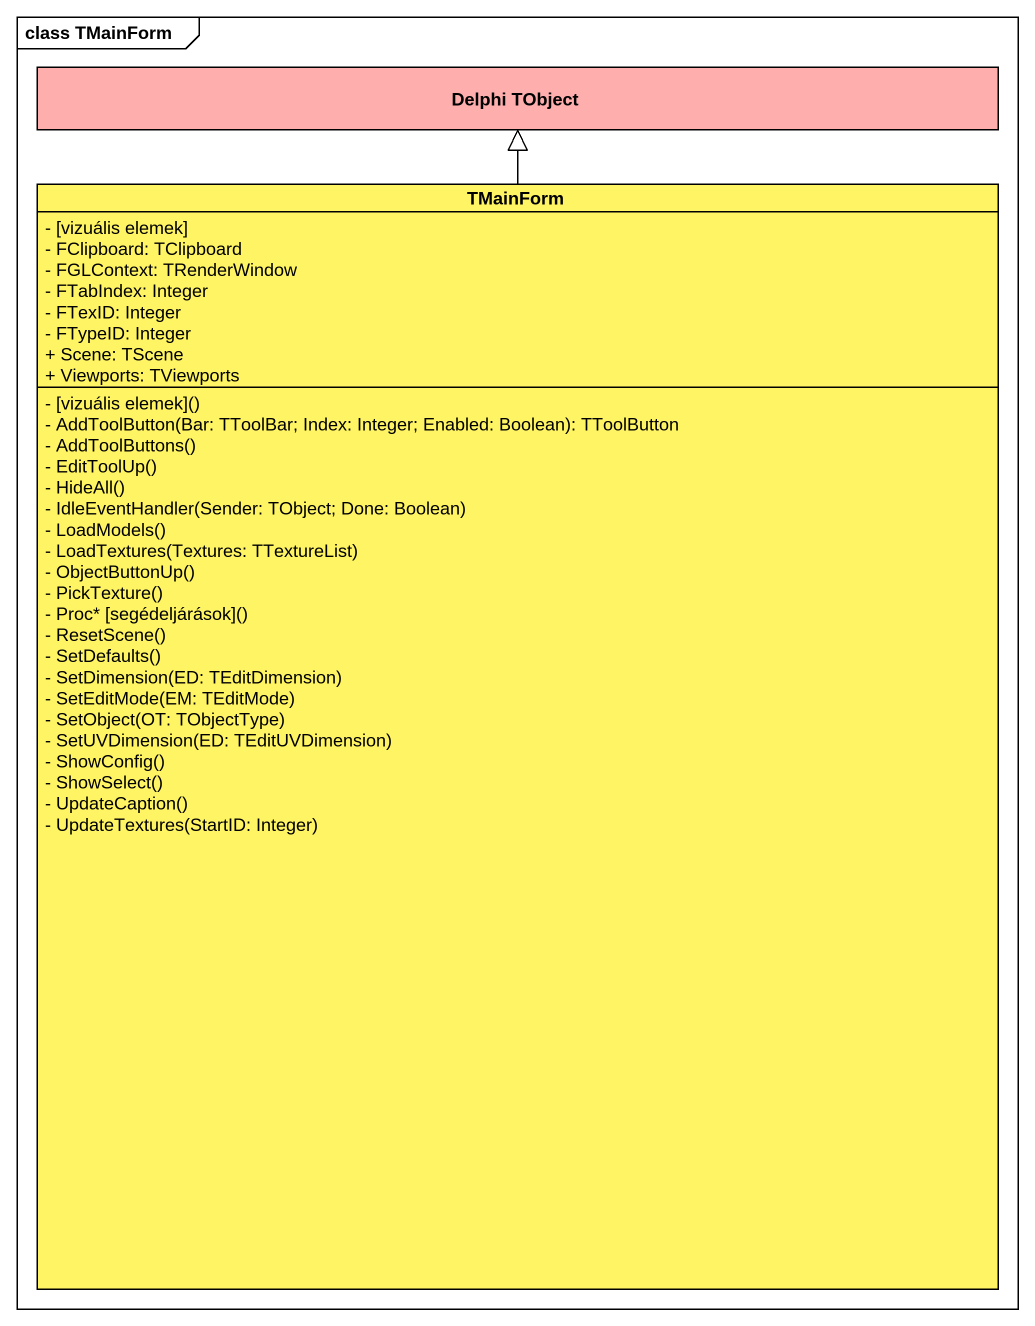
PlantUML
@startuml
mainframe class TMainForm
hide circle
hide empty members
skinparam classAttributeIconSize 0
class "Delphi TObject" as Delphi_TObject #FFAEAE
class TMainForm #FFF464 {
  - [vizuális elemek]
  - FClipboard: TClipboard
  - FGLContext: TRenderWindow
  - FTabIndex: Integer
  - FTexID: Integer
  - FTypeID: Integer
  + Scene: TScene
  + Viewports: TViewports
  - [vizuális elemek]()
  - AddToolButton(Bar: TToolBar; Index: Integer; Enabled: Boolean): TToolButton
  - AddToolButtons()
  - EditToolUp()
  - HideAll()
  - IdleEventHandler(Sender: TObject; Done: Boolean)
  - LoadModels()
  - LoadTextures(Textures: TTextureList)
  - ObjectButtonUp()
  - PickTexture()
  - Proc* [segédeljárások]()
  - ResetScene()
  - SetDefaults()
  - SetDimension(ED: TEditDimension)
  - SetEditMode(EM: TEditMode)
  - SetObject(OT: TObjectType)
  - SetUVDimension(ED: TEditUVDimension)
  - ShowConfig()
  - ShowSelect()
  - UpdateCaption()
  - UpdateTextures(StartID: Integer)
}
TMainForm -up-|> Delphi_TObject
@enduml
